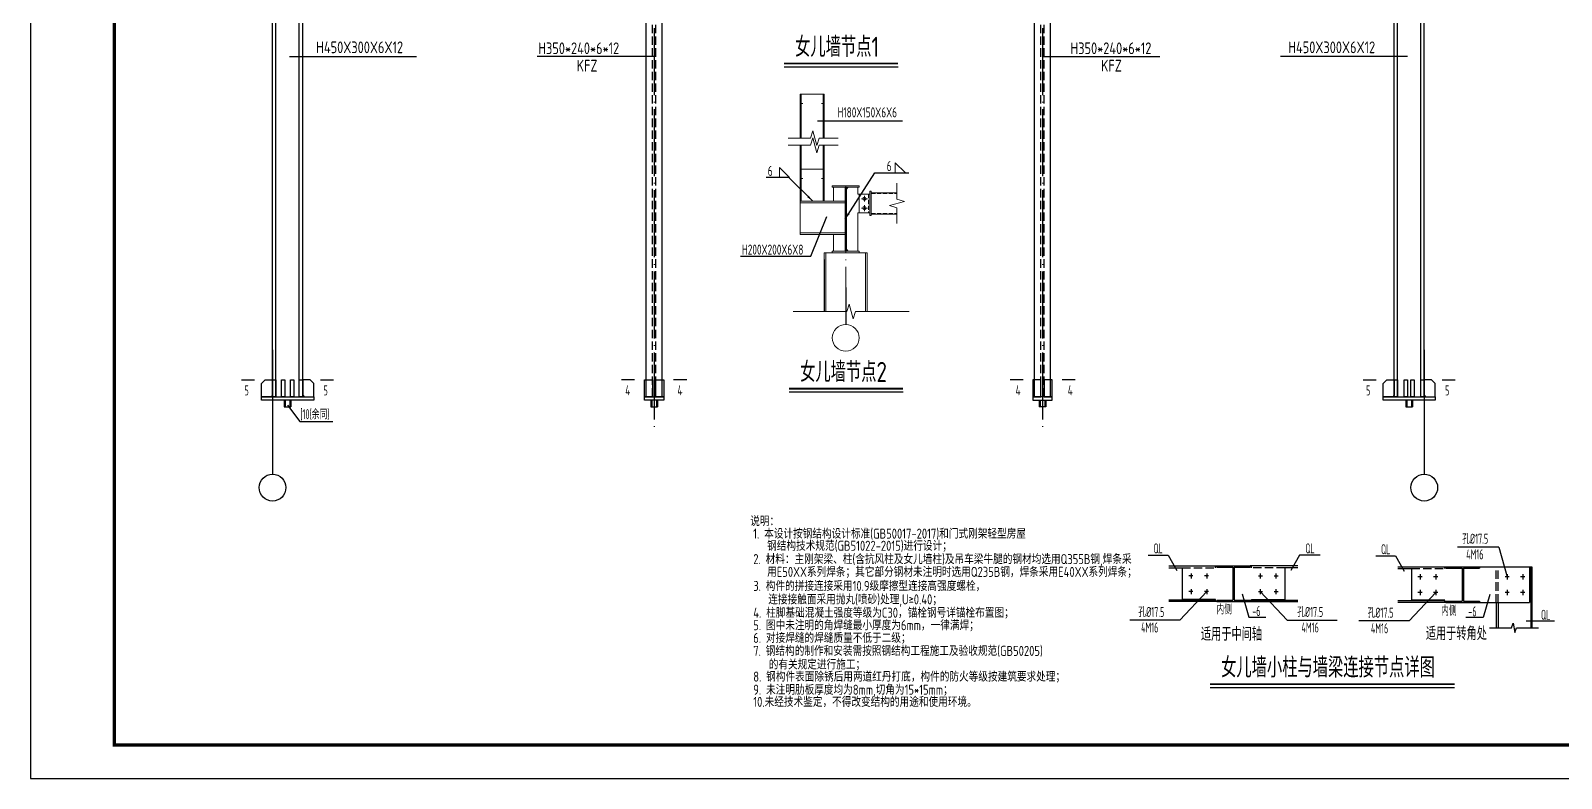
# Model space of a CAD drawing. Extents: x 9834882 to 10005569, y 1691670 to 2510806.
# Drawn here: x 9894119 to 9939842, y 1691670 to 1713992 of the extents above; entities that cross this region are included whole.
import ezdxf

# ---------------------------------------------------------------- set-up
doc = ezdxf.new("R2010")
doc.units = 0
doc.header["$LTSCALE"] = 1000
doc.header["$MEASUREMENT"] = 0
for name, pattern in [('CONTINOUS', [0]), ('DASH', [0.35, 0.25, -0.1]), ('DOTE', [2.42, 2, -0.2, 0.02, -0.2])]:
    doc.linetypes.add(name, pattern=pattern)
doc.layers.get('0').update_dxf_attribs({"linetype": 'CONTINUOUS'})
for name, color, linetype in [('10', 7, 'CONTINUOUS'), ('116', 1, 'CONTINUOUS'), ('130', 7, 'CONTINUOUS'), ('14', 142, 'CONTINUOUS'), ('AXIS', 3, 'CONTINUOUS'), ('BOARD1', 2, 'CONTINOUS'), ('DOTE', 8, 'DOTE'), ('PUB_DIM', 3, 'CONTINUOUS'), ('PUB_TEXT', 7, 'CONTINUOUS'), ('PUB_TITLE', 4, 'CONTINUOUS'), ('TEXT', 7, 'CONTINUOUS'), ('THIN', 7, 'CONTINUOUS'), ('WELD', 7, 'CONTINUOUS'), ('一般文字', 6, 'CONTINUOUS'), ('字符串标注', 6, 'CONTINUOUS'), ('柱子', 142, 'CONTINUOUS'), ('标注文字', 3, 'CONTINUOUS'), ('水平支撑', 4, 'CONTINUOUS'), ('螺栓孔标注', 6, 'CONTINUOUS'), ('钢结构', 3, 'CONTINUOUS')]:
    doc.layers.add(name, color=color, linetype=linetype)
doc.styles.add('_HZTXT', font='atssdeng.shx', dxfattribs={"width": 0.8, "bigfont": 'atssdchn.shx'})
doc.styles.get("Standard").update_dxf_attribs({"font": 'atssdeng.shx', "bigfont": 'atssdchn.shx'})
doc.styles.add('TSSD_Label', font='Tssdeng.shx', dxfattribs={"width": 0.7, "bigfont": 'hztxt.shx'})
doc.styles.add('TSSD_REIN', font='atssdeng.shx', dxfattribs={"width": 0.7, "bigfont": 'atssdchn.shx'})
doc.dimstyles.new('TSSD_LEADER_STYLE_200.0', dxfattribs={"dimtxt": 0.18, "dimasz": 200, "dimexe": 0.18, "dimexo": 0.0625, "dimgap": 0.09, "dimtad": 0, "dimtih": 1, "dimtoh": 1, "dimdec": 4, "dimzin": 0, "dimdsep": 46, "dimtxsty": 'Standard', "dimcen": 0.09, "dimadec": 0, "dimazin": 0, "dimtfac": 1, "dimtdec": 4, "dimtofl": 0, "dimtmove": 0, "dimatfit": 3, "dimfxl": 1, "dimtolj": 1, "dimtzin": 0, "dimarcsym": 0})

# ---------------------------------------------------------------- blocks, each defined once
blk = doc.blocks.new('_WELD004')
at = {"color": 0, "linetype": 'ByBlock', "lineweight": 15}
for p, q in [((0, 1), (1, 0)), ((0, 0), (0, 1))]:
    blk.add_line(p, q, dxfattribs=at)

msp = doc.modelspace()

# ---------------------------------------------------------------- linework, layer by layer
at = {"lineweight": 15}
msp.add_circle((9918465.2, 1704820.7), 400, dxfattribs=at)
at = {"layer": '10', "const_width": 45}
for points in [[(9900414.9, 1703564.6), (9900814.9, 1703564.6)], [(9903174.9, 1703564.6), (9902774.9, 1703564.6)], [(9911761.7, 1703570.5), (9912161.7, 1703570.5)], [(9913721, 1703570.5), (9913321, 1703570.5)], [(9923368.7, 1703570.5), (9923768.7, 1703570.5)], [(9925328, 1703570.5), (9924928, 1703570.5)], [(9933914.9, 1703564.6), (9934314.9, 1703564.6)], [(9936674.9, 1703564.6), (9936274.9, 1703564.6)]]:
    msp.add_lwpolyline(points, dxfattribs=at)
at = {"layer": '116'}
for points in [[(9901694.9, 1702964.6), (9901694.9, 1702764.6)], [(9901694.9, 1702764.6), (9901894.9, 1702764.6)], [(9901724.9, 1702964.6), (9901724.9, 1702764.6)], [(9901864.9, 1702964.6), (9901864.9, 1702764.6)], [(9901894.9, 1702964.6), (9901894.9, 1702764.6)], [(9912644.9, 1702964.6), (9912644.9, 1702764.6)], [(9912644.9, 1702764.6), (9912844.9, 1702764.6)], [(9912674.9, 1702964.6), (9912674.9, 1702764.6)], [(9912814.9, 1702964.6), (9912814.9, 1702764.6)], [(9912844.9, 1702964.6), (9912844.9, 1702764.6)], [(9924244.9, 1702964.6), (9924244.9, 1702764.6)], [(9924444.9, 1702764.6), (9924244.9, 1702764.6)], [(9924274.9, 1702964.6), (9924274.9, 1702764.6)], [(9924414.9, 1702964.6), (9924414.9, 1702764.6)], [(9924444.9, 1702964.6), (9924444.9, 1702764.6)], [(9935194.9, 1702964.6), (9935194.9, 1702764.6)], [(9935194.9, 1702764.6), (9935394.9, 1702764.6)], [(9935224.9, 1702964.6), (9935224.9, 1702764.6)], [(9935364.9, 1702964.6), (9935364.9, 1702764.6)], [(9935394.9, 1702964.6), (9935394.9, 1702764.6)]]:
    msp.add_lwpolyline(points, dxfattribs=at)
at = {"layer": '14'}
for p, q in [((9912458.9, 1703064.6), (9912458.9, 1703564.6)), ((9912458.9, 1703564.6), (9912694.9, 1703564.6)), ((9912694.9, 1703564.6), (9912694.9, 1703064.6)), ((9912794.9, 1703064.6), (9912794.9, 1703564.6)), ((9912794.9, 1703564.6), (9913030.9, 1703564.6)), ((9913030.9, 1703564.6), (9913030.9, 1703064.6)), ((9924294.9, 1703564.6), (9924058.9, 1703564.6)), ((9924058.9, 1703564.6), (9924058.9, 1703064.6)), ((9924294.9, 1703064.6), (9924294.9, 1703564.6)), ((9924630.9, 1703564.6), (9924394.9, 1703564.6)), ((9924394.9, 1703564.6), (9924394.9, 1703064.6)), ((9924630.9, 1703064.6), (9924630.9, 1703564.6)), ((9912458.9, 1702964.6), (9912458.9, 1703064.6)), ((9912694.9, 1703064.6), (9912458.9, 1703064.6)), ((9912458.9, 1703064.6), (9913030.9, 1703064.6)), ((9913030.9, 1702964.6), (9912458.9, 1702964.6)), ((9913030.9, 1703064.6), (9912794.9, 1703064.6)), ((9913030.9, 1703064.6), (9913030.9, 1702964.6)), ((9924058.9, 1703064.6), (9924058.9, 1702964.6)), ((9924058.9, 1703064.6), (9924294.9, 1703064.6)), ((9924630.9, 1703064.6), (9924058.9, 1703064.6)), ((9924058.9, 1702964.6), (9924630.9, 1702964.6)), ((9924394.9, 1703064.6), (9924630.9, 1703064.6)), ((9924630.9, 1702964.6), (9924630.9, 1703064.6))]:
    msp.add_line(p, q, dxfattribs=at)
for points in [[(9901014.9, 1703454.6), (9901124.9, 1703564.6)], [(9901014.9, 1703064.6), (9901014.9, 1703454.6)], [(9901124.9, 1703564.6), (9901344.9, 1703564.6)], [(9901344.9, 1703564.6), (9901344.9, 1703104.6)], [(9901344.9, 1703064.6), (9901344.9, 1703564.6)], [(9901344.9, 1703564.6), (9901444.9, 1703564.6)], [(9901444.9, 1703564.6), (9901444.9, 1703064.6)], [(9901611.5, 1703064.6), (9901611.5, 1703564.6)], [(9901611.5, 1703564.6), (9901711.5, 1703564.6)], [(9901711.5, 1703564.6), (9901711.5, 1703064.6)], [(9901878.2, 1703064.6), (9901878.2, 1703564.6)], [(9901878.2, 1703564.6), (9901978.2, 1703564.6)], [(9901978.2, 1703564.6), (9901978.2, 1703064.6)], [(9902144.9, 1703064.6), (9902144.9, 1703564.6)], [(9902144.9, 1703564.6), (9902244.9, 1703564.6)], [(9902244.9, 1703564.6), (9902244.9, 1703104.6)], [(9902464.9, 1703564.6), (9902244.9, 1703564.6)], [(9902244.9, 1703564.6), (9902244.9, 1703064.6)], [(9902574.9, 1703454.6), (9902464.9, 1703564.6)], [(9902574.9, 1703064.6), (9902574.9, 1703454.6)], [(9934514.9, 1703454.6), (9934624.9, 1703564.6)], [(9934514.9, 1703064.6), (9934514.9, 1703454.6)], [(9934624.9, 1703564.6), (9934844.9, 1703564.6)], [(9934844.9, 1703564.6), (9934844.9, 1703104.6)], [(9934844.9, 1703064.6), (9934844.9, 1703564.6)], [(9934844.9, 1703564.6), (9934944.9, 1703564.6)], [(9934944.9, 1703564.6), (9934944.9, 1703064.6)], [(9935144.9, 1703064.6), (9935144.9, 1703564.6)], [(9935144.9, 1703564.6), (9935244.9, 1703564.6)], [(9935244.9, 1703564.6), (9935244.9, 1703064.6)], [(9935344.9, 1703064.6), (9935344.9, 1703564.6)], [(9935344.9, 1703564.6), (9935444.9, 1703564.6)], [(9935444.9, 1703564.6), (9935444.9, 1703064.6)], [(9935644.9, 1703064.6), (9935644.9, 1703564.6)], [(9935644.9, 1703564.6), (9935744.9, 1703564.6)], [(9935744.9, 1703564.6), (9935744.9, 1703104.6)], [(9935964.9, 1703564.6), (9935744.9, 1703564.6)], [(9935744.9, 1703564.6), (9935744.9, 1703064.6)], [(9936074.9, 1703454.6), (9935964.9, 1703564.6)], [(9936074.9, 1703064.6), (9936074.9, 1703454.6)], [(9901014.9, 1702964.6), (9901014.9, 1703064.6)], [(9901014.9, 1703064.6), (9902574.9, 1703064.6)], [(9901304.9, 1703064.6), (9901014.9, 1703064.6)], [(9902574.9, 1702964.6), (9901014.9, 1702964.6)], [(9901344.9, 1703104.6), (9901304.9, 1703064.6)], [(9901444.9, 1703064.6), (9901344.9, 1703064.6)], [(9901711.5, 1703064.6), (9901611.5, 1703064.6)], [(9901978.2, 1703064.6), (9901878.2, 1703064.6)], [(9902244.9, 1703064.6), (9902144.9, 1703064.6)], [(9902244.9, 1703104.6), (9902284.9, 1703064.6)], [(9902284.9, 1703064.6), (9902574.9, 1703064.6)], [(9902574.9, 1703064.6), (9902574.9, 1702964.6)], [(9934514.9, 1702964.6), (9934514.9, 1703064.6)], [(9934514.9, 1703064.6), (9936074.9, 1703064.6)], [(9934804.9, 1703064.6), (9934514.9, 1703064.6)], [(9936074.9, 1702964.6), (9934514.9, 1702964.6)], [(9934844.9, 1703104.6), (9934804.9, 1703064.6)], [(9934944.9, 1703064.6), (9934844.9, 1703064.6)], [(9935244.9, 1703064.6), (9935144.9, 1703064.6)], [(9935444.9, 1703064.6), (9935344.9, 1703064.6)], [(9935744.9, 1703064.6), (9935644.9, 1703064.6)], [(9935744.9, 1703104.6), (9935784.9, 1703064.6)], [(9935784.9, 1703064.6), (9936074.9, 1703064.6)], [(9936074.9, 1703064.6), (9936074.9, 1702964.6)]]:
    msp.add_lwpolyline(points, dxfattribs=at)
at = {"layer": 'AXIS', "lineweight": 15}
for p, q in [((9917105.2, 1710785.1), (9917105.2, 1712096)), ((9917825.2, 1712096), (9917105.2, 1712096)), ((9917137.2, 1710785.1), (9917137.2, 1712096)), ((9917793.2, 1710785.1), (9917793.2, 1712096)), ((9917825.2, 1710785.1), (9917825.2, 1712096)), ((9917105.2, 1708902.4), (9917105.2, 1710568)), ((9917137.2, 1708902.4), (9917137.2, 1710568)), ((9917793.2, 1708902.4), (9917793.2, 1710568)), ((9917825.2, 1708902.4), (9917825.2, 1710568)), ((9918065.2, 1709362.5), (9918865.2, 1709362.5)), ((9918065.2, 1709362.5), (9918065.2, 1709314.5)), ((9918065.2, 1709314.5), (9918865.2, 1709314.5)), ((9918105.2, 1709314.5), (9918105.2, 1708902.4)), ((9918445.2, 1709314.5), (9918445.2, 1707410.5)), ((9918485.2, 1709314.5), (9918485.2, 1707410.5)), ((9918541, 1709314.5), (9918485.2, 1709255.3)), ((9918865.2, 1709314.5), (9918825.2, 1709314.5)), ((9918825.2, 1709314.5), (9918825.2, 1709129.5)), ((9918865.2, 1709362.5), (9918865.2, 1709314.5)), ((9919185.2, 1709194.5), (9919185.2, 1708474.5)), ((9919225.2, 1709194.5), (9919185.2, 1709194.5)), ((9919225.2, 1709194.5), (9919225.2, 1708474.5)), ((9919225.2, 1709154.5), (9919996.8, 1709154.5)), ((9918445.2, 1708902.4), (9917105.2, 1708902.4)), ((9917105.2, 1707902.4), (9917105.2, 1708902.4)), ((9918445.2, 1708846.4), (9917105.2, 1708846.4)), ((9918840.2, 1709114.5), (9919145.2, 1709114.5)), ((9918865.2, 1709114.5), (9918865.2, 1708554.5)), ((9918865.2, 1709114.5), (9919185.2, 1709114.5)), ((9919113.2, 1708974.5), (9918937.2, 1708974.5)), ((9919113.2, 1708694.5), (9918937.2, 1708694.5)), ((9919025.2, 1709062.5), (9919025.2, 1708886.5)), ((9919025.2, 1708606.5), (9919025.2, 1708782.5)), ((9918825.2, 1708539.5), (9918825.2, 1707410.5)), ((9919145.2, 1708554.5), (9918840.2, 1708554.5)), ((9918865.2, 1708554.5), (9919185.2, 1708554.5)), ((9919225.2, 1708474.5), (9919185.2, 1708474.5)), ((9919225.2, 1708514.5), (9919996.8, 1708514.5)), ((9918445.2, 1707958.4), (9917105.2, 1707958.4)), ((9918445.2, 1707902.4), (9917105.2, 1707902.4)), ((9918105.2, 1707902.4), (9918105.2, 1707410.5)), ((9917825.2, 1707362.5), (9917825.2, 1705611)), ((9919105.2, 1707362.5), (9917825.2, 1707362.5)), ((9917873.2, 1707362.5), (9917873.2, 1705611)), ((9918065.2, 1707410.5), (9918865.2, 1707410.5)), ((9918065.2, 1707362.5), (9918065.2, 1707410.5)), ((9918065.2, 1707362.5), (9918865.2, 1707362.5)), ((9918541, 1707410.5), (9918485.2, 1707469.6)), ((9918865.2, 1707362.5), (9918865.2, 1707410.5)), ((9919057.2, 1707362.5), (9919057.2, 1705611)), ((9919105.2, 1707362.5), (9919105.2, 1705611))]:
    msp.add_line(p, q, dxfattribs=at)
at = {"layer": 'AXIS', "linetype": 'DASH', "lineweight": 15, "ltscale": 0.5}
for p, q in [((9919225.2, 1709134.5), (9919996.8, 1709134.5)), ((9919145.2, 1709114.5), (9919145.2, 1708554.5)), ((9919225.2, 1708534.5), (9919996.8, 1708534.5))]:
    msp.add_line(p, q, dxfattribs=at)
at = {"layer": 'AXIS'}
for p, q in [((9917825.2, 1707156.7), (9917825.2, 1705611)), ((9918465.2, 1706327.6), (9918465.2, 1705220.7)), ((9928112, 1698012.5, 4.6), (9929548.1, 1698012.5, 4.6)), ((9928112, 1697956.8, 4.6), (9928514.8, 1697956.8, 4.6)), ((9928514.8, 1697956.8, 4.6), (9928514.8, 1697012.5, 4.6)), ((9931969.7, 1698012.5, 4.6), (9930548.1, 1698012.5, 4.6)), ((9931581.5, 1697956.8, 4.6), (9931581.5, 1697012.5, 4.6)), ((9931969.7, 1697956.8, 4.6), (9931581.5, 1697956.8, 4.6)), ((9934957.5, 1697989.3, -146662.1), (9936393.7, 1697989.3, -146662.1)), ((9934957.5, 1697933.6, -146662.1), (9935360.4, 1697933.6, -146662.1)), ((9935360.4, 1697933.6, -146662.1), (9935360.4, 1696989.3, -146662.1)), ((9937393.7, 1697989.3, -146662.1), (9938893.7, 1697989.3, -146662.1)), ((9938893.7, 1697989.3, -146662.1), (9938893.7, 1696922.6, -146662.1)), ((9938893.7, 1697989.3, -146662.1), (9938960.4, 1697989.3, -146662.1)), ((9938928.4, 1697989.3, -146662.1), (9938928.4, 1696164.2, -146662.1)), ((9938960.4, 1697989.3, -146662.1), (9938960.4, 1696164.2, -146662.1)), ((9929514.8, 1696988.6, 4.6), (9928112, 1696988.6, 4.6)), ((9929548.1, 1696945.9, 4.6), (9928112, 1696945.9, 4.6)), ((9929514.8, 1697012.5, 4.6), (9928514.8, 1697012.5, 4.6)), ((9930548.1, 1696945.9, 4.6), (9931969.7, 1696945.9, 4.6)), ((9930581.5, 1697012.5, 4.6), (9931581.5, 1697012.5, 4.6)), ((9930581.5, 1696988.6, 4.6), (9931969.7, 1696988.6, 4.6)), ((9936360.4, 1696965.3, -146662.1), (9934957.5, 1696965.3, -146662.1)), ((9936393.7, 1696922.6, -146662.1), (9934957.5, 1696922.6, -146662.1)), ((9936360.4, 1696989.3, -146662.1), (9935360.4, 1696989.3, -146662.1)), ((9937393.7, 1696922.6, -146662.1), (9938893.7, 1696922.6, -146662.1)), ((9937893.7, 1696922.6, -146662.1), (9937893.7, 1696164.2, -146662.1)), ((9937950.8, 1696922.6, -146662.1), (9937950.8, 1696164.2, -146662.1))]:
    msp.add_line(p, q, dxfattribs=at)
at = {"layer": 'AXIS', "linetype": 'DASH'}
for p, q in [((9928514.8, 1697956.8, 4.6), (9929514.8, 1697956.8, 4.6)), ((9929514.8, 1697956.8, 4.6), (9929514.8, 1698012.5, 4.6)), ((9930581.5, 1697956.8, 4.6), (9930581.5, 1698012.5, 4.6)), ((9931581.5, 1697956.8, 4.6), (9930581.5, 1697956.8, 4.6)), ((9935360.4, 1697933.6, -146662.1), (9936360.4, 1697933.6, -146662.1)), ((9936360.4, 1697933.6, -146662.1), (9936360.4, 1697989.3, -146662.1)), ((9937893.7, 1696922.6, -146662.1), (9937893.7, 1697989.3, -146662.1)), ((9937950.8, 1696922.6, -146662.1), (9937950.8, 1697989.3, -146662.1)), ((9929514.8, 1696945.9, 4.6), (9929514.8, 1697012.5, 4.6)), ((9930581.5, 1696945.9, 4.6), (9930581.5, 1697012.5, 4.6)), ((9936360.4, 1696922.6, -146662.1), (9936360.4, 1696989.3, -146662.1))]:
    msp.add_line(p, q, dxfattribs=at)
at = {"layer": 'AXIS', "lineweight": 15}
for centre in [(9919025.2, 1708974.5), (9919025.2, 1708694.5)]:
    msp.add_circle(centre, 48, dxfattribs=at)
for centre, start, end in [((9918840.2, 1709129.5), 180, 270), ((9918840.2, 1708539.5), 90, 180)]:
    msp.add_arc(centre, 15, start, end, dxfattribs=at)
at = {"layer": 'BOARD1'}
for p, q in [((9916622.2, 1712911.4, 230993.1), (9920029.8, 1712911.4, 230993.1)), ((9916772.3, 1703205.3, 230993.1), (9920180, 1703205.3, 230993.1)), ((9929346.5, 1694384.3), (9936654.1, 1694384.3))]:
    msp.add_line(p, q, dxfattribs=at)
at = {"layer": 'DOTE', "linetype": 'DOTE', "lineweight": 15}
msp.add_line((9918465.2, 1709362.5), (9918465.2, 1705611), dxfattribs=at)
at = {"layer": 'DOTE'}
for points in [[(9912745.2, 1728584.4), (9912744.9, 1702159.6)], [(9924344.5, 1728584.4), (9924344.9, 1702159.6)]]:
    msp.add_lwpolyline(points, dxfattribs=at)
at = {"layer": 'PUB_DIM'}
for p, q in [((9901344.9, 1704464.6), (9901344.9, 1700750)), ((9935744.9, 1704464.6), (9935744.9, 1700750))]:
    msp.add_line(p, q, dxfattribs=at)
at = {"layer": 'PUB_DIM', "elevation": 4.6}
msp.add_lwpolyline([(9937693.7, 1696164.2), (9938352, 1696164.2), (9938403, 1696304.2), (9938452.4, 1696024.2), (9938502, 1696164.2), (9939160.4, 1696164.2)], dxfattribs=at)
at = {"layer": 'PUB_DIM'}
for centre in [(9901344.9, 1700350), (9935744.9, 1700350)]:
    msp.add_circle(centre, 400, dxfattribs=at)
at = {"layer": 'PUB_TITLE'}
msp.add_lwpolyline([(9894118.6, 1691669.9), (9968418.6, 1691669.9), (9968418.6, 1733669.9), (9894118.6, 1733669.9)], close=True, dxfattribs=at)
at = {"layer": 'PUB_TITLE', "const_width": 100}
msp.add_lwpolyline([(9896618.6, 1692669.9), (9967418.6, 1692669.9), (9967418.6, 1732669.9), (9896618.6, 1732669.9)], close=True, dxfattribs=at)
at = {"layer": 'TEXT'}
for p, q in [((9917624.4, 1711303.3, 200), (9920163, 1711303.3, 200)), ((9917421.9, 1707261.8), (9917896.2, 1708447.9)), ((9915320.2, 1707261.8), (9917421.9, 1707261.8))]:
    msp.add_line(p, q, dxfattribs=at)
at = {"layer": 'THIN', "lineweight": 15}
for points in [[(9916741.3, 1710785.1), (9917411.6, 1710785.1), (9917481.6, 1711005.1), (9917601.6, 1710565.1), (9917671.6, 1710785.1), (9918237.1, 1710785.1)], [(9916741.3, 1710568), (9917411.6, 1710568), (9917481.6, 1710788), (9917601.6, 1710348), (9917671.6, 1710568), (9918237.1, 1710568)], [(9919996.8, 1709434.5), (9919996.8, 1708964.5), (9920216.8, 1708894.5), (9919776.8, 1708774.5), (9919996.8, 1708704.5), (9919996.8, 1708234.5)], [(9916894.9, 1705611), (9918496.2, 1705611), (9918566.2, 1705831), (9918686.2, 1705391), (9918756.2, 1705611), (9920357.4, 1705611)]]:
    msp.add_lwpolyline(points, dxfattribs=at)
at = {"layer": 'WELD'}
for p, q in [((9916765.2, 1709604.8), (9916087.8, 1709604.8)), ((9919338.5, 1709747.1), (9920347.2, 1709747.1))]:
    msp.add_line(p, q, dxfattribs=at)
at = {"layer": '一般文字', "color": 2, "const_width": 54, "elevation": 230993.1}
for points in [[(9916622.2, 1713011.5), (9920029.8, 1713011.5)], [(9916772.3, 1703305.4), (9920180, 1703305.4)]]:
    msp.add_lwpolyline(points, dxfattribs=at)
at = {"layer": '一般文字', "color": 2, "const_width": 54}
msp.add_lwpolyline([(9929346.5, 1694484.4), (9936654.1, 1694484.4)], dxfattribs=at)
at = {"layer": '字符串标注'}
for p, q in [((9901791.9, 1702806.2), (9902155.9, 1702322.6)), ((9902155.9, 1702322.6), (9903147.8, 1702322.6))]:
    msp.add_line(p, q, dxfattribs=at)
at = {"layer": '柱子'}
for p, q in [((9912504.9, 1703064.6, -200), (9912506.4, 1727666.4, -200)), ((9912984.9, 1703064.6, -200), (9912986.4, 1727666.4, -200)), ((9924104.9, 1703064.6, -200), (9924103.3, 1727666.4, -200)), ((9924584.9, 1703064.6, -200), (9924583.3, 1727666.4, -200))]:
    msp.add_line(p, q, dxfattribs=at)
at = {"layer": '柱子', "linetype": 'DASH'}
for p, q in [((9912694.9, 1703064.6, -200), (9912696.4, 1727666.4, -200)), ((9912794.9, 1703064.6, -200), (9912796.4, 1727666.4, -200)), ((9924294.9, 1703064.6, -200), (9924293.3, 1727666.4, -200)), ((9924394.9, 1703064.6, -200), (9924393.3, 1727666.4, -200))]:
    msp.add_line(p, q, dxfattribs=at)
at = {"layer": '柱子'}
for points in [[(9901344.9, 1703064.6), (9901344.9, 1721564.6)], [(9901444.9, 1703064.6), (9901444.9, 1721564.6)], [(9902144.9, 1703064.6), (9902144.9, 1721564.6)], [(9902244.9, 1703064.6), (9902244.9, 1721564.6)], [(9934844.9, 1703064.6), (9934844.9, 1721564.6)], [(9934944.9, 1703064.6), (9934944.9, 1721564.6)], [(9935644.9, 1703064.6), (9935644.9, 1721564.6)], [(9935744.9, 1703064.6), (9935744.9, 1721564.6)]]:
    msp.add_lwpolyline(points, dxfattribs=at)
at = {"layer": '标注文字'}
for p, q in [((9901849.2, 1713219.9, 200), (9905642.5, 1713219.9, 200)), ((9912745.1, 1713214.9), (9909246.8, 1713214.9)), ((9924344.5, 1713214.9), (9927842.8, 1713214.9)), ((9935240.5, 1713219.9, 200), (9931447.2, 1713219.9, 200))]:
    msp.add_line(p, q, dxfattribs=at)
at = {"layer": '水平支撑'}
for p, q in [((9928837, 1697712.5, 4.6), (9928712.1, 1697712.5, 4.6)), ((9928781.5, 1697786.2, 4.6), (9928781.5, 1697631.7, 4.6)), ((9929303.7, 1697712.5, 4.6), (9929178.7, 1697712.5, 4.6)), ((9929248.1, 1697786.2, 4.6), (9929248.1, 1697631.7, 4.6)), ((9929548.1, 1697972.5, 4.6), (9929548.1, 1698012.5, 4.6)), ((9929548.1, 1698012.5, 4.6), (9930548.1, 1698012.5, 4.6)), ((9929548.1, 1697972.5, 4.6), (9930028.1, 1697972.5, 4.6)), ((9930028.1, 1697972.5, 4.6), (9930028.1, 1696985.9, 4.6)), ((9930068.1, 1697972.5, 4.6), (9930068.1, 1696985.9, 4.6)), ((9930068.1, 1697972.5, 4.6), (9930548.1, 1697972.5, 4.6)), ((9930548.1, 1698012.5, 4.6), (9930548.1, 1697972.5, 4.6)), ((9930792.6, 1697712.5, 4.6), (9930917.5, 1697712.5, 4.6)), ((9930848.1, 1697786.2, 4.6), (9930848.1, 1697631.7, 4.6)), ((9931259.3, 1697712.5, 4.6), (9931384.2, 1697712.5, 4.6)), ((9931314.8, 1697786.2, 4.6), (9931314.8, 1697631.7, 4.6)), ((9935627, 1697763, -146662.1), (9935627, 1697608.5, -146662.1)), ((9936093.7, 1697763, -146662.1), (9936093.7, 1697608.5, -146662.1)), ((9936393.7, 1697989.3, -146662.1), (9937393.7, 1697989.3, -146662.1)), ((9936393.7, 1697949.3, -146662.1), (9936393.7, 1697989.3, -146662.1)), ((9936393.7, 1697949.3, -146662.1), (9936873.7, 1697949.3, -146662.1)), ((9936873.7, 1697949.3, -146662.1), (9936873.7, 1696962.6, -146662.1)), ((9936913.7, 1697949.3, -146662.1), (9937393.7, 1697949.3, -146662.1)), ((9936913.7, 1697949.3, -146662.1), (9936913.7, 1696962.6, -146662.1)), ((9937393.7, 1697989.3, -146662.1), (9937393.7, 1697949.3, -146662.1)), ((9938227, 1697763, -146662.1), (9938227, 1697608.5, -146662.1)), ((9938693.7, 1697763, -146662.1), (9938693.7, 1697608.5, -146662.1)), ((9928837, 1697245.9, 4.6), (9928712.1, 1697245.9, 4.6)), ((9928781.5, 1697319.5, 4.6), (9928781.5, 1697165, 4.6)), ((9929303.7, 1697245.9, 4.6), (9929178.7, 1697245.9, 4.6)), ((9929248.1, 1697319.5, 4.6), (9929248.1, 1697165, 4.6)), ((9930792.6, 1697245.9, 4.6), (9930917.5, 1697245.9, 4.6)), ((9930848.1, 1697319.5, 4.6), (9930848.1, 1697165, 4.6)), ((9931259.3, 1697245.9, 4.6), (9931384.2, 1697245.9, 4.6)), ((9931314.8, 1697319.5, 4.6), (9931314.8, 1697165, 4.6)), ((9935682.6, 1697689.3, -146662.1), (9935557.6, 1697689.3, -146662.1)), ((9935627, 1697296.3, -146662.1), (9935627, 1697141.8, -146662.1)), ((9936149.2, 1697689.3, -146662.1), (9936024.3, 1697689.3, -146662.1)), ((9936093.7, 1697296.3, -146662.1), (9936093.7, 1697141.8, -146662.1)), ((9938282.6, 1697689.3, -146662.1), (9938157.6, 1697689.3, -146662.1)), ((9938227, 1697296.3, -146662.1), (9938227, 1697141.8, -146662.1)), ((9938749.2, 1697689.3, -146662.1), (9938624.3, 1697689.3, -146662.1)), ((9938693.7, 1697296.3, -146662.1), (9938693.7, 1697141.8, -146662.1)), ((9929548.1, 1696985.9, 4.6), (9930028.1, 1696985.9, 4.6)), ((9929548.1, 1696985.9, 4.6), (9929548.1, 1696945.9, 4.6)), ((9929548.1, 1696945.9, 4.6), (9930548.1, 1696945.9, 4.6)), ((9930068.1, 1696985.9, 4.6), (9930548.1, 1696985.9, 4.6)), ((9930548.1, 1696985.9, 4.6), (9930548.1, 1696945.9, 4.6)), ((9935682.6, 1697222.6, -146662.1), (9935557.6, 1697222.6, -146662.1)), ((9936149.2, 1697222.6, -146662.1), (9936024.3, 1697222.6, -146662.1)), ((9936393.7, 1696962.6, -146662.1), (9936393.7, 1696922.6, -146662.1)), ((9936393.7, 1696962.6, -146662.1), (9936873.7, 1696962.6, -146662.1)), ((9936393.7, 1696922.6, -146662.1), (9937393.7, 1696922.6, -146662.1)), ((9936913.7, 1696962.6, -146662.1), (9937393.7, 1696962.6, -146662.1)), ((9937393.7, 1696962.6, -146662.1), (9937393.7, 1696922.6, -146662.1)), ((9938282.6, 1697222.6, -146662.1), (9938157.6, 1697222.6, -146662.1)), ((9938749.2, 1697222.6, -146662.1), (9938624.3, 1697222.6, -146662.1))]:
    msp.add_line(p, q, dxfattribs=at)
at = {"layer": '水平支撑', "const_width": 26.5}
for points, elevation in [([(9928781.5, 1697725.9, -1), (9928781.5, 1697699.1, -1)], 4.6), ([(9929248.1, 1697725.9, -1), (9929248.1, 1697699.1, -1)], 4.6), ([(9930848.1, 1697725.9, 1), (9930848.1, 1697699.1, 1)], 4.6), ([(9931314.8, 1697725.9, 1), (9931314.8, 1697699.1, 1)], 4.6), ([(9935627, 1697702.7, -1), (9935627, 1697675.9, -1)], -146662.1), ([(9936093.7, 1697702.7, -1), (9936093.7, 1697675.9, -1)], -146662.1), ([(9938227, 1697702.7, -1), (9938227, 1697675.9, -1)], -146662.1), ([(9938693.7, 1697702.7, -1), (9938693.7, 1697675.9, -1)], -146662.1), ([(9928781.5, 1697259.3, -1), (9928781.5, 1697232.4, -1)], 4.6), ([(9929248.1, 1697259.3, -1), (9929248.1, 1697232.4, -1)], 4.6), ([(9930848.1, 1697259.3, 1), (9930848.1, 1697232.4, 1)], 4.6), ([(9931314.8, 1697259.3, 1), (9931314.8, 1697232.4, 1)], 4.6), ([(9935627, 1697236, -1), (9935627, 1697209.2, -1)], -146662.1), ([(9936093.7, 1697236, -1), (9936093.7, 1697209.2, -1)], -146662.1), ([(9938227, 1697236, -1), (9938227, 1697209.2, -1)], -146662.1), ([(9938693.7, 1697236, -1), (9938693.7, 1697209.2, -1)], -146662.1)]:
    msp.add_lwpolyline(points, format="xyb", close=True, dxfattribs=dict(at, elevation=elevation))
at = {"layer": '螺栓孔标注', "color": 0}
for p, q in [((9927500, 1698333.1, 4.6), (9928091.9, 1698333.1, 4.6)), ((9928091.9, 1698333.1, 4.6), (9928354.4, 1697876.9, 4.6)), ((9932019.5, 1698333.1, 4.6), (9931757.1, 1697876.9, 4.6)), ((9932635.4, 1698333.1, 4.6), (9932019.5, 1698333.1, 4.6)), ((9934296.1, 1698309.9, -146662.1), (9934887.9, 1698309.9, -146662.1)), ((9934887.9, 1698309.9, -146662.1), (9935150.4, 1697853.7, -146662.1)), ((9937969.6, 1698575.8, -146662.1), (9936740.5, 1698575.8, -146662.1)), ((9937969.6, 1698575.8, -146662.1), (9938227, 1697689.3, -146662.1)), ((9928449.1, 1696391.3, 4.6), (9929248.1, 1697244.5, 4.6)), ((9931647.2, 1696391.3, 4.6), (9930848.1, 1697245.9, 4.6)), ((9930306, 1697174.4, 4.6), (9930505.1, 1696480.2, 4.6)), ((9935294.7, 1696368.1, -146662.1), (9936093.7, 1697221.3, -146662.1)), ((9937704.4, 1697162.3, 4.6), (9937505.3, 1696468.1, 4.6)), ((9928449.1, 1696391.3, 4.6), (9926947.5, 1696391.3, 4.6)), ((9930505.1, 1696480.2, 4.6), (9931018.5, 1696480.2, 4.6)), ((9931647.2, 1696391.3, 4.6), (9933148.8, 1696391.3, 4.6)), ((9935294.7, 1696368.1, -146662.1), (9933793, 1696368.1, -146662.1)), ((9937505.3, 1696468.1, 4.6), (9936991.9, 1696468.1, 4.6)), ((9939635, 1696363.3, -146662.1), (9938791, 1696363.3, -146662.1))]:
    msp.add_line(p, q, dxfattribs=at)
at = {"layer": '钢结构', "lineweight": 15}
for points in [[(9917185.2, 1711816), (9917117.2, 1711816, -0.4142136), (9917105.2, 1711828), (9917105.2, 1712084, -0.4142136), (9917117.2, 1712096), (9917813.2, 1712096, -0.4142136), (9917825.2, 1712084), (9917825.2, 1711828, -0.4142136), (9917813.2, 1711816), (9917745.2, 1711816)], [(9917185.2, 1709578.3), (9917117.2, 1709578.3, -0.4142136), (9917105.2, 1709590.3), (9917105.2, 1709846.3, -0.4142136), (9917117.2, 1709858.3), (9917813.2, 1709858.3, -0.4142136), (9917825.2, 1709846.3), (9917825.2, 1709590.3, -0.4142136), (9917813.2, 1709578.3), (9917745.2, 1709578.3)]]:
    msp.add_lwpolyline(points, format="xyb", dxfattribs=at)

# ---------------------------------------------------------------- block references
at = {"layer": 'WELD', "xscale": 300, "yscale": 300, "zscale": 300}
for p in [(9919947.2, 1709747.1), (9916487.8, 1709604.8)]:
    msp.add_blockref('_WELD004', p, dxfattribs=at)

# ---------------------------------------------------------------- texts
at = {"layer": '10', "style": 'TSSD_REIN'}
for s, width, p in [('5', 0.6, (9900506.9, 1703100.1)), ('5', 0.6, (9902866.9, 1703100.1)), ('4', 0.7, (9911879.8, 1703106)), ('4', 0.7, (9913439.1, 1703106)), ('4', 0.7, (9923537.5, 1703106)), ('4', 0.7, (9925096.8, 1703106)), ('5', 0.6, (9934006.9, 1703100.1)), ('5', 0.6, (9936366.8, 1703100.1))]:
    msp.add_text(s, height=300, dxfattribs=dict(at, width=width)).set_placement(p)
at = {"layer": '130', "style": 'TSSD_REIN', "width": 0.8}
for s, p in [('说明：', (9915611.3, 1699199.1, 133.3)), ('1. 本设计按钢结构设计标准(GB50017-2017)和门式刚架轻型房屋', (9915701.5, 1698826.1, 133.3)), ('钢结构技术规范(GB51022-2015)进行设计；', (9916118.2, 1698463.8, 133.3)), ('2. 材料：主刚架梁、柱(含抗风柱及女儿墙柱)及吊车梁牛腿的钢材均选用Q355B钢,焊条采', (9915703.8, 1698065.1, 133.3)), ('用E50XX系列焊条；其它部分钢材未注明时选用Q235B钢，焊条采用E40XX系列焊条；', (9916118.2, 1697684.4, 133.3)), ('3. 构件的拼接连接采用10.9级摩擦型连接高强度螺栓，', (9915703.8, 1697265, 133.3)), ('4. 柱脚基础混凝土强度等级为C30，锚栓钢号详锚栓布置图；', (9915703.8, 1696465.2, 133.3)), ('连接接触面采用抛丸(喷砂)处理,U≥0.40；', (9916152.5, 1696863.7, 133.3)), ('5. 图中未注明的角焊缝最小厚度为6mm，一律满焊；', (9915703.8, 1696091.8, 133.3)), ('6. 对接焊缝的焊缝质量不低于二级；', (9915703.8, 1695713.9, 133.3)), ('7. 钢结构的制作和安装需按照钢结构工程施工及验收规范(GB50205)', (9915703.8, 1695326.1, 133.3)), ('的有关规定进行施工；', (9916165.5, 1694921, 133.3)), ('9. 未注明肋板厚度均为8mm,切角为15*15mm；', (9915703.8, 1694166.5, 133.3)), ('8. 钢构件表面除锈后用两道红丹打底，构件的防火等级按建筑要求处理；', (9915703.8, 1694558.4, 133.3)), ('10.未经技术鉴定，不得改变结构的用途和使用环境。', (9915703.8, 1693804.1, 133.3))]:
    msp.add_text(s, height=300, dxfattribs=at).set_placement(p)
at = {"layer": 'PUB_TEXT', "style": 'TSSD_REIN', "width": 0.8}
for s, p in [('适用于中间轴', (9929075.1, 1695776.2, 4.6)), ('适用于转角处', (9935792.8, 1695795.1, -146662.1))]:
    msp.add_text(s, height=400, dxfattribs=at).set_placement(p)
at = {"layer": 'TEXT', "style": 'TSSD_Label', "width": 0.7}
for s, p in [('H180X150X6X6', (9918220.1, 1711402.1, 702)), ('6', (9919692.2, 1709797.1)), ('6', (9916137.8, 1709654.8)), ('H200X200X6X8', (9915366.6, 1707304.7))]:
    msp.add_text(s, height=300, dxfattribs=at).set_placement(p)
at = {"layer": '一般文字', "color": 7, "style": 'TSSD_REIN', "width": 0.8}
for s, p in [('女儿墙节点1', (9916954.2, 1713207.9, 230993.1)), ('女儿墙节点2', (9917104.4, 1703501.8, 230993.1)), ('女儿墙小柱与墙梁连接节点详图', (9929678.6, 1694680.8))]:
    msp.add_text(s, height=600, dxfattribs=at).set_placement(p)
at = {"layer": '字符串标注', "style": 'TSSD_REIN', "width": 0.6}
msp.add_text('[10(余同)', height=300, dxfattribs=at).set_placement((9902173.4, 1702392.6))
at = {"layer": '标注文字', "linetype": 'ByBlock', "style": 'TSSD_REIN', "width": 0.8}
for s, p in [('H450X300X6X12', (9902648.8, 1713318.8, 702)), ('H350*240*6*12', (9909282.7, 1713290.1, 102)), ('H350*240*6*12', (9925179.2, 1713290.1, 102)), ('H450X300X6X12', (9931683.9, 1713318.8, 702)), ('KFZ', (9910428.3, 1712770.1, 102)), ('KFZ', (9926090.5, 1712770.1, 102))]:
    msp.add_text(s, height=350, dxfattribs=at).set_placement(p)
at = {"layer": '螺栓孔标注', "color": 0, "style": '_HZTXT', "width": 0.6}
for s, p in [('QL', (9927658.7, 1698384.7, 4.6)), ('QL', (9932194.4, 1698384.7, 4.6)), ('QL', (9934454.8, 1698361.5, -146662.1)), ('孔%%C17.5', (9936879.9, 1698673.1, -146662.1)), ('4M16', (9936999.2, 1698208.3, -146662.1)), ('孔%%C17.5', (9927206.3, 1696488.6, 4.6)), ('内侧', (9929536.8, 1696567.6, 4.6)), ('-6', (9930608.9, 1696515.2, 4.6)), ('孔%%C17.5', (9931950.4, 1696488.6, 4.6)), ('孔%%C17.5', (9934051.9, 1696465.4, -146662.1)), ('内侧', (9936248.3, 1696529.2, -146662.1)), ('-6', (9937062.2, 1696503.1, 4.6)), ('QL', (9939232.5, 1696402.6, -146662.1)), ('4M16', (9927287.8, 1696023.8, 4.6)), ('4M16', (9932079.2, 1696023.8, 4.6)), ('4M16', (9934152.9, 1696000.6, -146662.1))]:
    msp.add_text(s, height=300, dxfattribs=at).set_placement(p)

# ---------------------------------------------------------------- leaders
at = {"layer": 'WELD'}
for points in [[(9917479.5, 1708902.4), (9916765.2, 1709604.8)], [(9918445.2, 1708362.5), (9919338.5, 1709747.1)]]:
    msp.add_leader(points, dimstyle='TSSD_LEADER_STYLE_200.0', dxfattribs=at)

doc.saveas('drawing.dxf')
